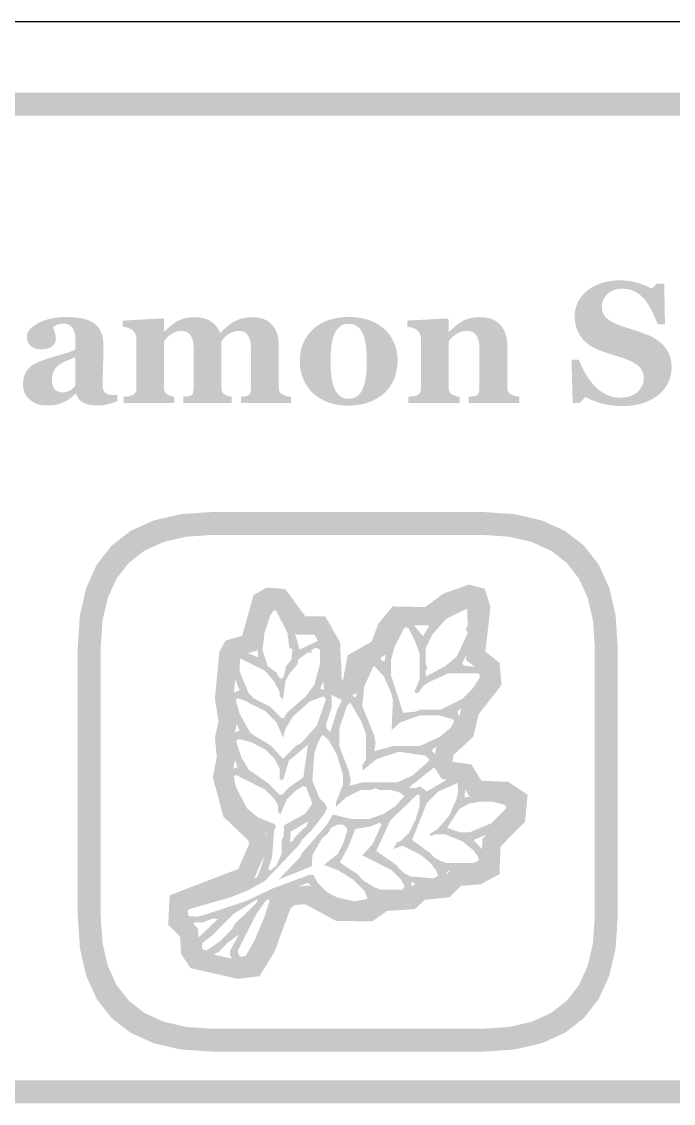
# Model space of a CAD drawing. Header units: millimetres. Extents: x 6 to 441, y 6 to 299.
# Drawn here: x 74.32 to 85.67, y 51.2 to 70.04 of the extents above; entities that cross this region are included whole.
import ezdxf

# ---------------------------------------------------------------- set-up
doc = ezdxf.new("R2010")
doc.units = ezdxf.units.MM
doc.layers.add('CUT', color=1, linetype='Continuous')
doc.layers.add('RASTER', color=7, linetype='Continuous')

msp = doc.modelspace()

# ---------------------------------------------------------------- hatches: boundary and pattern name
at = {"layer": 'RASTER'}
h = msp.add_hatch(color=7, dxfattribs=at)
h.paths.add_polyline_path([(49.2, 66.6), (49.234, 67.116), (49.338, 67.563), (49.509, 67.941), (49.75, 68.25), (50.059, 68.491), (50.438, 68.663), (50.884, 68.766), (51.4, 68.8), (108.6, 68.8), (109.116, 68.766), (109.563, 68.663), (109.941, 68.491), (110.25, 68.25), (110.491, 67.941), (110.663, 67.563), (110.766, 67.116), (110.8, 66.6), (110.8, 53.4), (110.766, 52.884), (110.663, 52.438), (110.491, 52.059), (110.25, 51.75), (109.941, 51.509), (109.563, 51.338), (109.116, 51.234), (108.6, 51.2), (51.4, 51.2), (50.884, 51.234), (50.438, 51.337), (50.059, 51.509), (49.75, 51.75), (49.509, 52.059), (49.338, 52.438), (49.234, 52.884), (49.2, 53.4)])
h.paths.add_polyline_path([(49.6, 66.6), (49.6, 53.4), (49.628, 52.978), (49.713, 52.613), (49.853, 52.303), (50.05, 52.05), (50.303, 51.853), (50.613, 51.712), (50.978, 51.628), (51.4, 51.6), (108.6, 51.6), (109.022, 51.628), (109.387, 51.712), (109.697, 51.853), (109.95, 52.05), (110.147, 52.303), (110.288, 52.613), (110.372, 52.978), (110.4, 53.4), (110.4, 66.6), (110.372, 67.022), (110.288, 67.387), (110.147, 67.697), (109.95, 67.95), (109.697, 68.147), (109.387, 68.288), (109.022, 68.372), (108.6, 68.4), (51.4, 68.4), (50.978, 68.372), (50.613, 68.288), (50.303, 68.147), (50.05, 67.95), (49.853, 67.697), (49.713, 67.387), (49.628, 67.022), (49.6, 66.6)], flags=0)
for points in [[(84.775, 63.344), (84.727, 63.345), (84.681, 63.347), (84.635, 63.351), (84.591, 63.356), (84.547, 63.363), (84.503, 63.371), (84.461, 63.38), (84.419, 63.391), (84.379, 63.403), (84.34, 63.416), (84.303, 63.429), (84.267, 63.442), (84.233, 63.457), (84.201, 63.471), (84.17, 63.487), (84.14, 63.503), (84.039, 63.4), (83.915, 63.4), (83.896, 64.151), (84.022, 64.151), (84.033, 64.125), (84.044, 64.097), (84.057, 64.07), (84.07, 64.042), (84.084, 64.013), (84.099, 63.984), (84.114, 63.955), (84.13, 63.926), (84.147, 63.897), (84.164, 63.868), (84.182, 63.84), (84.201, 63.813), (84.221, 63.787), (84.241, 63.762), (84.261, 63.737), (84.282, 63.713), (84.305, 63.69), (84.328, 63.667), (84.352, 63.645), (84.377, 63.624), (84.402, 63.605), (84.428, 63.587), (84.455, 63.57), (84.482, 63.554), (84.511, 63.539), (84.54, 63.527), (84.571, 63.516), (84.602, 63.508), (84.635, 63.501), (84.669, 63.496), (84.705, 63.493), (84.741, 63.492), (84.789, 63.494), (84.835, 63.498), (84.877, 63.506), (84.917, 63.517), (84.954, 63.53), (84.987, 63.547), (85.018, 63.567), (85.046, 63.59), (85.071, 63.615), (85.093, 63.642), (85.111, 63.67), (85.126, 63.7), (85.138, 63.731), (85.146, 63.764), (85.151, 63.799), (85.153, 63.835), (85.151, 63.865), (85.147, 63.893), (85.14, 63.921), (85.13, 63.947), (85.117, 63.972), (85.102, 63.996), (85.084, 64.018), (85.063, 64.039), (85.038, 64.06), (85.011, 64.079), (84.981, 64.098), (84.948, 64.116), (84.911, 64.134), (84.872, 64.151), (84.829, 64.167), (84.783, 64.182), (84.753, 64.192), (84.723, 64.202), (84.694, 64.211), (84.665, 64.22), (84.637, 64.229), (84.61, 64.238), (84.583, 64.247), (84.557, 64.255), (84.532, 64.264), (84.506, 64.272), (84.481, 64.281), (84.457, 64.29), (84.433, 64.298), (84.409, 64.307), (84.386, 64.316), (84.363, 64.324), (84.312, 64.346), (84.265, 64.371), (84.221, 64.397), (84.18, 64.426), (84.143, 64.457), (84.109, 64.49), (84.079, 64.525), (84.052, 64.563), (84.028, 64.602), (84.007, 64.643), (83.99, 64.685), (83.975, 64.728), (83.964, 64.771), (83.956, 64.817), (83.952, 64.863), (83.95, 64.91), (83.951, 64.941), (83.953, 64.97), (83.957, 65), (83.963, 65.029), (83.971, 65.059), (83.98, 65.087), (83.99, 65.116), (84.003, 65.144), (84.017, 65.172), (84.032, 65.199), (84.049, 65.225), (84.068, 65.25), (84.087, 65.275), (84.109, 65.299), (84.132, 65.323), (84.156, 65.345), (84.182, 65.366), (84.208, 65.385), (84.237, 65.404), (84.267, 65.421), (84.299, 65.438), (84.332, 65.453), (84.367, 65.468), (84.404, 65.482), (84.442, 65.494), (84.481, 65.505), (84.521, 65.514), (84.562, 65.521), (84.603, 65.527), (84.645, 65.531), (84.688, 65.533), (84.732, 65.534), (84.775, 65.534), (84.817, 65.531), (84.859, 65.528), (84.9, 65.522), (84.94, 65.516), (84.979, 65.507), (85.018, 65.498), (85.056, 65.487), (85.093, 65.475), (85.127, 65.463), (85.16, 65.451), (85.191, 65.439), (85.219, 65.427), (85.246, 65.415), (85.271, 65.403), (85.293, 65.391), (85.383, 65.479), (85.51, 65.479), (85.522, 64.77), (85.396, 64.77), (85.385, 64.798), (85.373, 64.827), (85.361, 64.856), (85.348, 64.885), (85.335, 64.914), (85.321, 64.944), (85.307, 64.974), (85.292, 65.003), (85.278, 65.032), (85.262, 65.06), (85.247, 65.087), (85.232, 65.113), (85.216, 65.137), (85.2, 65.16), (85.184, 65.181), (85.167, 65.202), (85.149, 65.222), (85.13, 65.242), (85.11, 65.261), (85.09, 65.278), (85.069, 65.295), (85.047, 65.31), (85.025, 65.324), (85.002, 65.337), (84.978, 65.349), (84.953, 65.359), (84.927, 65.368), (84.9, 65.375), (84.872, 65.381), (84.843, 65.385), (84.813, 65.387), (84.782, 65.388), (84.743, 65.386), (84.706, 65.382), (84.671, 65.375), (84.638, 65.365), (84.607, 65.353), (84.577, 65.338), (84.549, 65.319), (84.523, 65.298), (84.5, 65.275), (84.48, 65.251), (84.462, 65.225), (84.448, 65.198), (84.437, 65.17), (84.429, 65.141), (84.425, 65.11), (84.423, 65.077), (84.424, 65.047), (84.429, 65.018), (84.435, 64.99), (84.445, 64.964), (84.457, 64.939), (84.472, 64.916), (84.49, 64.894), (84.51, 64.874), (84.534, 64.854), (84.56, 64.835), (84.589, 64.817), (84.622, 64.799), (84.657, 64.782), (84.696, 64.766), (84.737, 64.75), (84.782, 64.734), (84.809, 64.725), (84.836, 64.716), (84.864, 64.707), (84.891, 64.698), (84.919, 64.689), (84.947, 64.68), (84.975, 64.67), (85.003, 64.661), (85.031, 64.652), (85.058, 64.643), (85.084, 64.634), (85.11, 64.625), (85.134, 64.617), (85.158, 64.608), (85.181, 64.599), (85.204, 64.591), (85.255, 64.569), (85.304, 64.546), (85.349, 64.521), (85.391, 64.493), (85.43, 64.464), (85.465, 64.433), (85.498, 64.4), (85.527, 64.365), (85.553, 64.327), (85.575, 64.288), (85.594, 64.247), (85.61, 64.203), (85.622, 64.157), (85.631, 64.109), (85.636, 64.059), (85.637, 64.006), (85.636, 63.973), (85.634, 63.94), (85.629, 63.907), (85.622, 63.874), (85.613, 63.841), (85.602, 63.809), (85.589, 63.777), (85.574, 63.746), (85.558, 63.715), (85.54, 63.685), (85.521, 63.657), (85.5, 63.63), (85.479, 63.605), (85.455, 63.581), (85.431, 63.558), (85.405, 63.536), (85.375, 63.514), (85.344, 63.493), (85.312, 63.473), (85.278, 63.455), (85.244, 63.437), (85.208, 63.422), (85.171, 63.407), (85.134, 63.394), (85.094, 63.382), (85.053, 63.372), (85.011, 63.364), (84.967, 63.357), (84.921, 63.351), (84.874, 63.347), (84.825, 63.345), (84.775, 63.344)], [(79.012, 63.4), (78.139, 63.4), (78.139, 63.507), (78.147, 63.508), (78.155, 63.509), (78.163, 63.51), (78.172, 63.511), (78.18, 63.512), (78.189, 63.513), (78.198, 63.514), (78.206, 63.514), (78.215, 63.515), (78.223, 63.516), (78.231, 63.518), (78.239, 63.519), (78.246, 63.521), (78.252, 63.524), (78.259, 63.526), (78.265, 63.529), (78.273, 63.533), (78.28, 63.537), (78.286, 63.543), (78.291, 63.548), (78.296, 63.555), (78.3, 63.562), (78.303, 63.57), (78.306, 63.578), (78.308, 63.587), (78.31, 63.596), (78.311, 63.607), (78.313, 63.617), (78.313, 63.629), (78.314, 63.641), (78.315, 63.653), (78.315, 63.667), (78.315, 64.351), (78.314, 64.387), (78.311, 64.421), (78.307, 64.453), (78.301, 64.483), (78.294, 64.51), (78.285, 64.535), (78.274, 64.557), (78.261, 64.577), (78.247, 64.595), (78.232, 64.61), (78.215, 64.623), (78.196, 64.634), (78.176, 64.642), (78.155, 64.648), (78.132, 64.651), (78.108, 64.652), (78.093, 64.652), (78.078, 64.651), (78.063, 64.65), (78.049, 64.647), (78.035, 64.645), (78.021, 64.641), (78.009, 64.637), (77.996, 64.633), (77.984, 64.628), (77.972, 64.622), (77.96, 64.616), (77.949, 64.611), (77.938, 64.604), (77.927, 64.598), (77.916, 64.591), (77.906, 64.584), (77.896, 64.576), (77.886, 64.568), (77.877, 64.561), (77.868, 64.553), (77.86, 64.545), (77.853, 64.537), (77.846, 64.53), (77.84, 64.522), (77.834, 64.515), (77.829, 64.507), (77.824, 64.5), (77.818, 64.494), (77.814, 64.487), (77.809, 64.481), (77.805, 64.475), (77.801, 64.469), (77.801, 63.683), (77.801, 63.67), (77.801, 63.658), (77.802, 63.646), (77.804, 63.635), (77.805, 63.625), (77.808, 63.615), (77.81, 63.606), (77.813, 63.597), (77.816, 63.589), (77.821, 63.581), (77.825, 63.574), (77.831, 63.568), (77.837, 63.561), (77.844, 63.555), (77.851, 63.55), (77.859, 63.545), (77.865, 63.542), (77.871, 63.539), (77.878, 63.536), (77.884, 63.533), (77.891, 63.53), (77.898, 63.527), (77.905, 63.524), (77.913, 63.522), (77.92, 63.519), (77.928, 63.517), (77.936, 63.515), (77.944, 63.513), (77.952, 63.511), (77.96, 63.509), (77.968, 63.508), (77.976, 63.507), (77.976, 63.4), (77.14, 63.4), (77.14, 63.507), (77.147, 63.508), (77.155, 63.508), (77.162, 63.509), (77.171, 63.51), (77.179, 63.511), (77.188, 63.512), (77.198, 63.513), (77.207, 63.514), (77.217, 63.515), (77.226, 63.517), (77.234, 63.518), (77.242, 63.52), (77.249, 63.522), (77.255, 63.524), (77.261, 63.526), (77.266, 63.529), (77.273, 63.533), (77.28, 63.538), (77.286, 63.543), (77.291, 63.549), (77.296, 63.555), (77.3, 63.561), (77.303, 63.568), (77.306, 63.576), (77.308, 63.584), (77.31, 63.593), (77.312, 63.603), (77.313, 63.614), (77.314, 63.626), (77.315, 63.638), (77.316, 63.652), (77.316, 63.667), (77.316, 64.351), (77.315, 64.387), (77.312, 64.421), (77.308, 64.453), (77.302, 64.483), (77.295, 64.51), (77.286, 64.535), (77.275, 64.557), (77.262, 64.577), (77.248, 64.595), (77.233, 64.61), (77.216, 64.623), (77.197, 64.634), (77.177, 64.642), (77.156, 64.648), (77.133, 64.651), (77.109, 64.652), (77.094, 64.652), (77.079, 64.651), (77.064, 64.65), (77.05, 64.647), (77.036, 64.645), (77.022, 64.641), (77.01, 64.637), (76.997, 64.633), (76.985, 64.628), (76.973, 64.622), (76.961, 64.616), (76.95, 64.611), (76.939, 64.604), (76.928, 64.598), (76.917, 64.591), (76.907, 64.584), (76.897, 64.576), (76.887, 64.568), (76.878, 64.561), (76.869, 64.553), (76.861, 64.545), (76.854, 64.537), (76.847, 64.53), (76.841, 64.522), (76.835, 64.515), (76.83, 64.507), (76.825, 64.5), (76.819, 64.494), (76.815, 64.487), (76.81, 64.481), (76.806, 64.475), (76.802, 64.469), (76.802, 63.683), (76.802, 63.67), (76.802, 63.658), (76.803, 63.647), (76.805, 63.636), (76.807, 63.625), (76.809, 63.616), (76.812, 63.606), (76.815, 63.598), (76.818, 63.59), (76.823, 63.582), (76.827, 63.575), (76.833, 63.568), (76.839, 63.561), (76.846, 63.555), (76.853, 63.55), (76.862, 63.545), (76.868, 63.542), (76.874, 63.539), (76.88, 63.536), (76.887, 63.533), (76.893, 63.53), (76.9, 63.527), (76.908, 63.524), (76.915, 63.522), (76.923, 63.519), (76.93, 63.517), (76.938, 63.515), (76.946, 63.513), (76.954, 63.511), (76.962, 63.509), (76.97, 63.508), (76.979, 63.507), (76.979, 63.4), (76.101, 63.4), (76.101, 63.507), (76.111, 63.508), (76.12, 63.508), (76.13, 63.509), (76.139, 63.51), (76.148, 63.511), (76.158, 63.512), (76.167, 63.513), (76.176, 63.514), (76.185, 63.515), (76.194, 63.517), (76.202, 63.518), (76.21, 63.52), (76.218, 63.522), (76.225, 63.524), (76.232, 63.526), (76.239, 63.529), (76.25, 63.534), (76.261, 63.539), (76.27, 63.544), (76.279, 63.55), (76.286, 63.557), (76.293, 63.564), (76.299, 63.571), (76.303, 63.579), (76.308, 63.588), (76.311, 63.597), (76.314, 63.607), (76.317, 63.618), (76.319, 63.629), (76.32, 63.641), (76.321, 63.653), (76.321, 63.667), (76.321, 64.519), (76.321, 64.531), (76.319, 64.542), (76.318, 64.554), (76.315, 64.565), (76.311, 64.577), (76.307, 64.588), (76.302, 64.599), (76.296, 64.611), (76.29, 64.622), (76.283, 64.632), (76.276, 64.641), (76.269, 64.65), (76.261, 64.659), (76.253, 64.667), (76.245, 64.674), (76.236, 64.68), (76.229, 64.685), (76.222, 64.689), (76.214, 64.693), (76.206, 64.696), (76.198, 64.7), (76.189, 64.703), (76.179, 64.707), (76.169, 64.71), (76.159, 64.712), (76.149, 64.715), (76.138, 64.717), (76.127, 64.719), (76.116, 64.721), (76.104, 64.723), (76.093, 64.724), (76.081, 64.726), (76.081, 64.833), (76.78, 64.871), (76.802, 64.849), (76.802, 64.642), (76.807, 64.642), (76.818, 64.652), (76.829, 64.661), (76.84, 64.672), (76.852, 64.682), (76.865, 64.693), (76.878, 64.705), (76.891, 64.717), (76.905, 64.729), (76.919, 64.742), (76.933, 64.753), (76.946, 64.764), (76.96, 64.775), (76.973, 64.785), (76.986, 64.794), (76.998, 64.803), (77.011, 64.811), (77.025, 64.819), (77.04, 64.827), (77.056, 64.835), (77.073, 64.843), (77.091, 64.85), (77.11, 64.857), (77.129, 64.863), (77.15, 64.869), (77.172, 64.875), (77.194, 64.879), (77.216, 64.884), (77.239, 64.887), (77.263, 64.889), (77.287, 64.891), (77.311, 64.892), (77.336, 64.893), (77.377, 64.892), (77.416, 64.888), (77.454, 64.882), (77.489, 64.875), (77.523, 64.864), (77.556, 64.852), (77.586, 64.837), (77.615, 64.82), (77.642, 64.801), (77.667, 64.781), (77.69, 64.759), (77.711, 64.736), (77.73, 64.711), (77.747, 64.685), (77.761, 64.657), (77.774, 64.628), (77.787, 64.628), (77.798, 64.638), (77.81, 64.648), (77.822, 64.659), (77.835, 64.671), (77.848, 64.682), (77.862, 64.695), (77.876, 64.707), (77.891, 64.721), (77.907, 64.734), (77.921, 64.746), (77.936, 64.758), (77.95, 64.769), (77.964, 64.779), (77.978, 64.789), (77.991, 64.798), (78.004, 64.806), (78.019, 64.815), (78.035, 64.824), (78.051, 64.832), (78.069, 64.84), (78.088, 64.847), (78.108, 64.855), (78.128, 64.861), (78.15, 64.868), (78.172, 64.874), (78.195, 64.879), (78.218, 64.883), (78.242, 64.886), (78.266, 64.889), (78.29, 64.891), (78.315, 64.892), (78.34, 64.893), (78.393, 64.891), (78.444, 64.885), (78.491, 64.874), (78.535, 64.86), (78.576, 64.842), (78.614, 64.819), (78.649, 64.793), (78.68, 64.762), (78.708, 64.728), (78.732, 64.69), (78.753, 64.649), (78.77, 64.604), (78.783, 64.556), (78.792, 64.505), (78.798, 64.45), (78.8, 64.392), (78.8, 63.68), (78.8, 63.667), (78.801, 63.654), (78.802, 63.642), (78.804, 63.631), (78.806, 63.62), (78.809, 63.61), (78.812, 63.601), (78.816, 63.593), (78.82, 63.585), (78.825, 63.577), (78.831, 63.57), (78.838, 63.564), (78.846, 63.557), (78.855, 63.552), (78.864, 63.547), (78.874, 63.542), (78.88, 63.54), (78.887, 63.537), (78.893, 63.534), (78.9, 63.532), (78.908, 63.529), (78.916, 63.527), (78.924, 63.524), (78.932, 63.522), (78.941, 63.519), (78.95, 63.517), (78.959, 63.515), (78.969, 63.513), (78.979, 63.511), (78.99, 63.509), (79.001, 63.508), (79.012, 63.507)], [(82.989, 63.4), (82.107, 63.4), (82.107, 63.507), (82.114, 63.508), (82.122, 63.508), (82.13, 63.509), (82.138, 63.51), (82.147, 63.511), (82.156, 63.512), (82.165, 63.513), (82.175, 63.514), (82.184, 63.515), (82.193, 63.517), (82.202, 63.518), (82.209, 63.52), (82.217, 63.522), (82.223, 63.524), (82.229, 63.526), (82.235, 63.529), (82.242, 63.533), (82.249, 63.538), (82.255, 63.543), (82.261, 63.549), (82.266, 63.555), (82.271, 63.561), (82.275, 63.568), (82.279, 63.576), (82.282, 63.584), (82.284, 63.593), (82.287, 63.603), (82.288, 63.614), (82.29, 63.626), (82.291, 63.638), (82.292, 63.652), (82.292, 63.667), (82.292, 64.352), (82.291, 64.388), (82.288, 64.422), (82.284, 64.454), (82.278, 64.483), (82.27, 64.51), (82.261, 64.535), (82.25, 64.557), (82.237, 64.577), (82.222, 64.595), (82.206, 64.61), (82.188, 64.623), (82.169, 64.634), (82.148, 64.642), (82.125, 64.648), (82.101, 64.651), (82.075, 64.652), (82.06, 64.652), (82.046, 64.651), (82.032, 64.65), (82.018, 64.648), (82.005, 64.646), (81.992, 64.643), (81.979, 64.639), (81.966, 64.635), (81.953, 64.63), (81.941, 64.625), (81.928, 64.619), (81.916, 64.613), (81.904, 64.607), (81.891, 64.599), (81.879, 64.592), (81.867, 64.584), (81.857, 64.576), (81.847, 64.569), (81.837, 64.561), (81.829, 64.554), (81.82, 64.546), (81.813, 64.539), (81.806, 64.531), (81.799, 64.524), (81.793, 64.516), (81.787, 64.509), (81.781, 64.501), (81.775, 64.495), (81.77, 64.488), (81.765, 64.482), (81.76, 64.475), (81.756, 64.469), (81.756, 63.683), (81.756, 63.67), (81.757, 63.658), (81.758, 63.647), (81.759, 63.636), (81.761, 63.625), (81.764, 63.615), (81.767, 63.606), (81.77, 63.597), (81.774, 63.589), (81.779, 63.581), (81.784, 63.574), (81.79, 63.567), (81.796, 63.561), (81.803, 63.555), (81.81, 63.55), (81.819, 63.545), (81.825, 63.542), (81.831, 63.539), (81.838, 63.536), (81.845, 63.533), (81.852, 63.53), (81.86, 63.527), (81.869, 63.524), (81.877, 63.522), (81.886, 63.519), (81.895, 63.517), (81.903, 63.515), (81.912, 63.513), (81.921, 63.511), (81.929, 63.509), (81.938, 63.508), (81.946, 63.507), (81.946, 63.4), (81.055, 63.4), (81.055, 63.507), (81.065, 63.508), (81.074, 63.509), (81.083, 63.509), (81.092, 63.51), (81.101, 63.511), (81.111, 63.513), (81.12, 63.514), (81.129, 63.515), (81.139, 63.516), (81.147, 63.518), (81.156, 63.519), (81.164, 63.521), (81.172, 63.523), (81.179, 63.525), (81.186, 63.527), (81.193, 63.529), (81.204, 63.533), (81.215, 63.538), (81.224, 63.543), (81.233, 63.549), (81.24, 63.556), (81.247, 63.563), (81.253, 63.571), (81.258, 63.579), (81.262, 63.587), (81.265, 63.597), (81.268, 63.607), (81.271, 63.618), (81.273, 63.629), (81.274, 63.641), (81.275, 63.653), (81.275, 63.667), (81.275, 64.519), (81.275, 64.53), (81.274, 64.542), (81.272, 64.553), (81.269, 64.564), (81.266, 64.575), (81.262, 64.586), (81.257, 64.597), (81.252, 64.608), (81.246, 64.619), (81.239, 64.629), (81.232, 64.639), (81.225, 64.648), (81.217, 64.657), (81.208, 64.665), (81.199, 64.673), (81.19, 64.68), (81.183, 64.685), (81.176, 64.689), (81.168, 64.693), (81.16, 64.696), (81.152, 64.7), (81.143, 64.703), (81.133, 64.707), (81.124, 64.71), (81.113, 64.712), (81.103, 64.715), (81.092, 64.717), (81.081, 64.719), (81.07, 64.721), (81.059, 64.723), (81.047, 64.724), (81.035, 64.726), (81.035, 64.833), (81.734, 64.871), (81.756, 64.849), (81.756, 64.636), (81.761, 64.636), (81.772, 64.646), (81.783, 64.656), (81.795, 64.666), (81.807, 64.677), (81.82, 64.688), (81.833, 64.699), (81.847, 64.712), (81.861, 64.724), (81.876, 64.737), (81.89, 64.749), (81.904, 64.76), (81.917, 64.771), (81.931, 64.781), (81.944, 64.79), (81.957, 64.799), (81.969, 64.808), (81.984, 64.816), (81.999, 64.825), (82.015, 64.833), (82.032, 64.84), (82.05, 64.848), (82.07, 64.855), (82.09, 64.861), (82.112, 64.868), (82.134, 64.874), (82.156, 64.879), (82.179, 64.883), (82.202, 64.886), (82.226, 64.889), (82.25, 64.891), (82.274, 64.892), (82.299, 64.893), (82.357, 64.891), (82.411, 64.884), (82.461, 64.874), (82.508, 64.859), (82.551, 64.84), (82.59, 64.816), (82.626, 64.789), (82.657, 64.757), (82.685, 64.722), (82.709, 64.684), (82.73, 64.643), (82.747, 64.6), (82.76, 64.553), (82.769, 64.504), (82.775, 64.452), (82.777, 64.398), (82.777, 63.68), (82.777, 63.667), (82.778, 63.654), (82.779, 63.642), (82.781, 63.631), (82.783, 63.621), (82.786, 63.611), (82.789, 63.602), (82.793, 63.593), (82.797, 63.586), (82.803, 63.578), (82.809, 63.571), (82.816, 63.564), (82.824, 63.558), (82.833, 63.552), (82.842, 63.547), (82.853, 63.542), (82.859, 63.54), (82.865, 63.537), (82.872, 63.534), (82.879, 63.532), (82.886, 63.529), (82.894, 63.527), (82.902, 63.524), (82.911, 63.522), (82.919, 63.519), (82.928, 63.517), (82.938, 63.515), (82.947, 63.513), (82.957, 63.511), (82.968, 63.509), (82.978, 63.508), (82.989, 63.507)]]:
    msp.add_hatch(color=7, dxfattribs=at).paths.add_polyline_path(points)
h = msp.add_hatch(color=7, dxfattribs=at)
h.paths.add_polyline_path([(75.989, 63.431), (75.972, 63.424), (75.955, 63.417), (75.937, 63.411), (75.918, 63.404), (75.899, 63.398), (75.879, 63.391), (75.858, 63.385), (75.836, 63.379), (75.814, 63.374), (75.792, 63.369), (75.769, 63.365), (75.746, 63.362), (75.722, 63.359), (75.699, 63.358), (75.675, 63.356), (75.65, 63.356), (75.607, 63.357), (75.566, 63.359), (75.528, 63.364), (75.494, 63.369), (75.462, 63.377), (75.433, 63.386), (75.408, 63.397), (75.385, 63.41), (75.365, 63.424), (75.346, 63.439), (75.329, 63.456), (75.314, 63.475), (75.3, 63.494), (75.288, 63.516), (75.278, 63.538), (75.269, 63.563), (75.26, 63.563), (75.248, 63.55), (75.236, 63.539), (75.224, 63.527), (75.212, 63.516), (75.2, 63.506), (75.188, 63.496), (75.176, 63.487), (75.165, 63.478), (75.153, 63.469), (75.141, 63.461), (75.129, 63.453), (75.117, 63.445), (75.104, 63.438), (75.092, 63.431), (75.079, 63.424), (75.066, 63.418), (75.049, 63.41), (75.032, 63.403), (75.015, 63.396), (74.998, 63.39), (74.982, 63.384), (74.965, 63.379), (74.949, 63.374), (74.933, 63.37), (74.916, 63.366), (74.898, 63.363), (74.878, 63.361), (74.857, 63.358), (74.834, 63.357), (74.809, 63.356), (74.783, 63.355), (74.755, 63.355), (74.713, 63.356), (74.673, 63.361), (74.635, 63.369), (74.598, 63.38), (74.562, 63.394), (74.528, 63.411), (74.496, 63.431), (74.465, 63.455), (74.437, 63.481), (74.413, 63.509), (74.392, 63.539), (74.375, 63.572), (74.362, 63.606), (74.352, 63.642), (74.347, 63.68), (74.345, 63.721), (74.345, 63.744), (74.347, 63.767), (74.349, 63.788), (74.352, 63.809), (74.355, 63.829), (74.36, 63.848), (74.365, 63.866), (74.371, 63.883), (74.378, 63.899), (74.386, 63.915), (74.394, 63.93), (74.403, 63.945), (74.413, 63.96), (74.423, 63.974), (74.434, 63.988), (74.446, 64.001), (74.457, 64.012), (74.469, 64.023), (74.481, 64.033), (74.493, 64.043), (74.506, 64.053), (74.52, 64.062), (74.534, 64.07), (74.548, 64.078), (74.562, 64.086), (74.577, 64.093), (74.593, 64.101), (74.608, 64.108), (74.624, 64.115), (74.641, 64.122), (74.658, 64.129), (74.675, 64.135), (74.708, 64.147), (74.744, 64.16), (74.781, 64.172), (74.82, 64.185), (74.86, 64.197), (74.902, 64.21), (74.946, 64.223), (74.991, 64.236), (75.036, 64.249), (75.077, 64.261), (75.115, 64.273), (75.151, 64.285), (75.183, 64.296), (75.212, 64.308), (75.238, 64.318), (75.26, 64.329), (75.26, 64.469), (75.26, 64.479), (75.26, 64.489), (75.26, 64.5), (75.259, 64.512), (75.258, 64.524), (75.257, 64.537), (75.256, 64.551), (75.255, 64.566), (75.253, 64.581), (75.251, 64.595), (75.248, 64.608), (75.245, 64.621), (75.242, 64.634), (75.238, 64.645), (75.234, 64.657), (75.23, 64.667), (75.224, 64.679), (75.218, 64.69), (75.211, 64.7), (75.203, 64.71), (75.195, 64.72), (75.186, 64.729), (75.176, 64.738), (75.165, 64.746), (75.154, 64.754), (75.142, 64.76), (75.128, 64.766), (75.114, 64.77), (75.099, 64.774), (75.084, 64.776), (75.067, 64.778), (75.05, 64.778), (75.034, 64.778), (75.019, 64.777), (75.004, 64.776), (74.99, 64.774), (74.977, 64.771), (74.965, 64.768), (74.953, 64.764), (74.942, 64.76), (74.931, 64.756), (74.921, 64.751), (74.912, 64.746), (74.903, 64.742), (74.894, 64.737), (74.887, 64.732), (74.879, 64.728), (74.872, 64.723), (74.874, 64.715), (74.876, 64.706), (74.878, 64.696), (74.881, 64.686), (74.884, 64.674), (74.888, 64.662), (74.892, 64.648), (74.897, 64.633), (74.902, 64.618), (74.906, 64.604), (74.91, 64.589), (74.913, 64.574), (74.915, 64.56), (74.916, 64.546), (74.917, 64.532), (74.918, 64.518), (74.918, 64.511), (74.917, 64.504), (74.916, 64.497), (74.914, 64.49), (74.913, 64.482), (74.91, 64.473), (74.908, 64.465), (74.905, 64.455), (74.901, 64.446), (74.897, 64.438), (74.893, 64.43), (74.888, 64.422), (74.883, 64.415), (74.878, 64.408), (74.872, 64.402), (74.866, 64.396), (74.858, 64.389), (74.849, 64.382), (74.84, 64.376), (74.831, 64.37), (74.821, 64.365), (74.811, 64.36), (74.801, 64.355), (74.791, 64.351), (74.78, 64.347), (74.767, 64.344), (74.753, 64.341), (74.738, 64.339), (74.721, 64.337), (74.703, 64.336), (74.684, 64.335), (74.663, 64.335), (74.633, 64.335), (74.605, 64.338), (74.579, 64.343), (74.555, 64.349), (74.532, 64.358), (74.512, 64.368), (74.493, 64.38), (74.477, 64.394), (74.462, 64.409), (74.449, 64.426), (74.438, 64.443), (74.43, 64.462), (74.423, 64.482), (74.418, 64.503), (74.415, 64.525), (74.414, 64.548), (74.415, 64.569), (74.418, 64.588), (74.423, 64.608), (74.43, 64.626), (74.439, 64.644), (74.45, 64.662), (74.464, 64.679), (74.479, 64.696), (74.496, 64.712), (74.513, 64.727), (74.532, 64.741), (74.551, 64.755), (74.572, 64.768), (74.593, 64.781), (74.615, 64.792), (74.638, 64.803), (74.661, 64.814), (74.686, 64.824), (74.711, 64.833), (74.737, 64.842), (74.764, 64.851), (74.792, 64.858), (74.821, 64.865), (74.85, 64.871), (74.88, 64.877), (74.909, 64.882), (74.938, 64.886), (74.966, 64.89), (74.994, 64.892), (75.021, 64.894), (75.047, 64.895), (75.073, 64.896), (75.108, 64.895), (75.143, 64.895), (75.176, 64.893), (75.209, 64.891), (75.241, 64.889), (75.273, 64.886), (75.304, 64.883), (75.334, 64.879), (75.363, 64.874), (75.392, 64.868), (75.419, 64.861), (75.447, 64.853), (75.473, 64.844), (75.499, 64.833), (75.523, 64.822), (75.548, 64.809), (75.57, 64.796), (75.591, 64.781), (75.61, 64.764), (75.629, 64.746), (75.647, 64.727), (75.663, 64.706), (75.678, 64.684), (75.692, 64.66), (75.704, 64.635), (75.715, 64.608), (75.724, 64.579), (75.732, 64.548), (75.738, 64.516), (75.742, 64.481), (75.745, 64.445), (75.745, 64.406), (75.745, 64.364), (75.745, 64.32), (75.744, 64.274), (75.744, 64.225), (75.743, 64.175), (75.742, 64.123), (75.74, 64.07), (75.739, 64.014), (75.737, 63.959), (75.736, 63.91), (75.735, 63.865), (75.734, 63.826), (75.733, 63.791), (75.733, 63.761), (75.732, 63.735), (75.732, 63.715), (75.732, 63.699), (75.733, 63.684), (75.735, 63.669), (75.737, 63.656), (75.74, 63.643), (75.743, 63.632), (75.747, 63.621), (75.752, 63.611), (75.757, 63.602), (75.763, 63.593), (75.77, 63.585), (75.777, 63.578), (75.785, 63.571), (75.794, 63.565), (75.803, 63.559), (75.813, 63.554), (75.819, 63.551), (75.827, 63.549), (75.835, 63.546), (75.845, 63.544), (75.855, 63.543), (75.866, 63.542), (75.878, 63.541), (75.891, 63.54), (75.904, 63.539), (75.917, 63.539), (75.93, 63.539), (75.942, 63.538), (75.954, 63.538), (75.966, 63.538), (75.977, 63.538), (75.989, 63.538)])
h.paths.add_polyline_path([(75.26, 64.194), (75.24, 64.187), (75.22, 64.18), (75.199, 64.172), (75.179, 64.164), (75.159, 64.156), (75.138, 64.148), (75.118, 64.139), (75.098, 64.13), (75.078, 64.121), (75.059, 64.112), (75.042, 64.103), (75.025, 64.093), (75.009, 64.084), (74.994, 64.074), (74.979, 64.065), (74.966, 64.055), (74.953, 64.044), (74.94, 64.033), (74.929, 64.021), (74.918, 64.008), (74.907, 63.995), (74.898, 63.98), (74.889, 63.966), (74.881, 63.95), (74.874, 63.934), (74.868, 63.917), (74.862, 63.899), (74.858, 63.881), (74.855, 63.862), (74.852, 63.842), (74.851, 63.821), (74.85, 63.8), (74.851, 63.772), (74.854, 63.747), (74.858, 63.723), (74.863, 63.701), (74.871, 63.682), (74.88, 63.664), (74.89, 63.648), (74.902, 63.634), (74.916, 63.622), (74.93, 63.612), (74.945, 63.603), (74.96, 63.596), (74.977, 63.59), (74.994, 63.586), (75.012, 63.584), (75.031, 63.583), (75.05, 63.584), (75.069, 63.585), (75.087, 63.588), (75.104, 63.591), (75.12, 63.596), (75.135, 63.602), (75.15, 63.608), (75.163, 63.616), (75.176, 63.625), (75.188, 63.634), (75.2, 63.643), (75.212, 63.653), (75.223, 63.663), (75.234, 63.674), (75.245, 63.686), (75.255, 63.697)], flags=0)
h = msp.add_hatch(color=7, dxfattribs=at)
h.paths.add_polyline_path([(80.644, 64.68), (80.67, 64.654), (80.695, 64.627), (80.718, 64.599), (80.739, 64.569), (80.759, 64.538), (80.778, 64.506), (80.794, 64.473), (80.809, 64.439), (80.823, 64.403), (80.834, 64.367), (80.844, 64.33), (80.852, 64.292), (80.858, 64.254), (80.863, 64.214), (80.866, 64.175), (80.866, 64.134), (80.866, 64.094), (80.863, 64.054), (80.859, 64.015), (80.852, 63.976), (80.844, 63.938), (80.835, 63.9), (80.823, 63.863), (80.81, 63.827), (80.795, 63.792), (80.779, 63.757), (80.76, 63.725), (80.741, 63.693), (80.719, 63.663), (80.696, 63.634), (80.672, 63.606), (80.645, 63.58), (80.616, 63.554), (80.585, 63.528), (80.552, 63.505), (80.518, 63.483), (80.483, 63.463), (80.447, 63.444), (80.409, 63.427), (80.369, 63.412), (80.328, 63.398), (80.286, 63.386), (80.242, 63.376), (80.197, 63.368), (80.151, 63.361), (80.103, 63.357), (80.053, 63.354), (80.002, 63.353), (79.958, 63.354), (79.915, 63.356), (79.872, 63.36), (79.831, 63.366), (79.79, 63.373), (79.75, 63.382), (79.711, 63.392), (79.673, 63.404), (79.636, 63.418), (79.6, 63.433), (79.566, 63.45), (79.532, 63.468), (79.499, 63.489), (79.467, 63.51), (79.437, 63.533), (79.407, 63.558), (79.38, 63.583), (79.355, 63.61), (79.331, 63.638), (79.308, 63.668), (79.287, 63.699), (79.267, 63.731), (79.249, 63.765), (79.232, 63.801), (79.217, 63.837), (79.203, 63.875), (79.192, 63.914), (79.183, 63.954), (79.176, 63.994), (79.171, 64.036), (79.168, 64.079), (79.167, 64.124), (79.168, 64.167), (79.171, 64.209), (79.175, 64.25), (79.181, 64.29), (79.189, 64.328), (79.199, 64.365), (79.21, 64.402), (79.224, 64.436), (79.239, 64.47), (79.255, 64.503), (79.274, 64.535), (79.294, 64.566), (79.316, 64.596), (79.34, 64.625), (79.366, 64.653), (79.393, 64.68), (79.421, 64.705), (79.45, 64.729), (79.481, 64.751), (79.514, 64.771), (79.548, 64.79), (79.584, 64.808), (79.621, 64.824), (79.66, 64.839), (79.7, 64.852), (79.742, 64.864), (79.785, 64.874), (79.828, 64.882), (79.873, 64.888), (79.92, 64.892), (79.967, 64.895), (80.015, 64.896), (80.066, 64.895), (80.115, 64.892), (80.162, 64.888), (80.208, 64.882), (80.253, 64.874), (80.295, 64.864), (80.337, 64.852), (80.376, 64.839), (80.415, 64.824), (80.452, 64.808), (80.487, 64.79), (80.521, 64.771), (80.554, 64.751), (80.585, 64.729), (80.615, 64.705), (80.644, 64.68)])
h.paths.add_polyline_path([(80.269, 63.665), (80.277, 63.686), (80.284, 63.708), (80.291, 63.732), (80.297, 63.756), (80.303, 63.781), (80.308, 63.808), (80.312, 63.836), (80.316, 63.864), (80.32, 63.894), (80.323, 63.925), (80.326, 63.958), (80.328, 63.991), (80.33, 64.026), (80.331, 64.062), (80.332, 64.099), (80.332, 64.137), (80.332, 64.163), (80.331, 64.19), (80.33, 64.218), (80.328, 64.247), (80.326, 64.276), (80.324, 64.307), (80.321, 64.339), (80.317, 64.371), (80.313, 64.403), (80.309, 64.434), (80.304, 64.462), (80.299, 64.489), (80.293, 64.514), (80.287, 64.538), (80.28, 64.559), (80.273, 64.579), (80.264, 64.602), (80.254, 64.623), (80.243, 64.643), (80.231, 64.662), (80.219, 64.679), (80.205, 64.695), (80.191, 64.71), (80.176, 64.724), (80.16, 64.737), (80.143, 64.747), (80.124, 64.756), (80.105, 64.764), (80.085, 64.77), (80.064, 64.774), (80.042, 64.776), (80.018, 64.777), (79.993, 64.776), (79.969, 64.773), (79.946, 64.769), (79.925, 64.763), (79.905, 64.755), (79.886, 64.745), (79.868, 64.733), (79.852, 64.72), (79.837, 64.705), (79.823, 64.689), (79.809, 64.672), (79.797, 64.654), (79.785, 64.635), (79.775, 64.615), (79.765, 64.594), (79.756, 64.572), (79.749, 64.551), (79.742, 64.528), (79.736, 64.505), (79.73, 64.481), (79.725, 64.456), (79.721, 64.431), (79.717, 64.404), (79.714, 64.376), (79.711, 64.348), (79.708, 64.32), (79.706, 64.291), (79.705, 64.262), (79.704, 64.233), (79.703, 64.203), (79.702, 64.173), (79.702, 64.143), (79.702, 64.104), (79.703, 64.066), (79.703, 64.031), (79.704, 63.997), (79.706, 63.965), (79.708, 63.934), (79.71, 63.905), (79.712, 63.878), (79.715, 63.852), (79.719, 63.826), (79.724, 63.8), (79.73, 63.773), (79.736, 63.747), (79.744, 63.721), (79.753, 63.694), (79.762, 63.668), (79.771, 63.646), (79.781, 63.625), (79.791, 63.605), (79.803, 63.587), (79.816, 63.569), (79.829, 63.553), (79.843, 63.538), (79.859, 63.525), (79.875, 63.512), (79.892, 63.501), (79.911, 63.492), (79.93, 63.485), (79.951, 63.479), (79.972, 63.475), (79.995, 63.473), (80.018, 63.472), (80.04, 63.473), (80.061, 63.475), (80.081, 63.479), (80.1, 63.484), (80.118, 63.491), (80.136, 63.499), (80.153, 63.509), (80.169, 63.521), (80.185, 63.534), (80.199, 63.548), (80.213, 63.564), (80.226, 63.581), (80.238, 63.6), (80.249, 63.62), (80.259, 63.642), (80.269, 63.665)], flags=0)
h = msp.add_hatch(color=7, dxfattribs=at)
h.paths.add_polyline_path([(75.3, 59.15), (75.337, 59.701), (75.447, 60.178), (75.63, 60.582), (75.888, 60.912), (76.218, 61.17), (76.622, 61.353), (77.099, 61.463), (77.65, 61.5), (82.35, 61.5), (82.901, 61.463), (83.378, 61.353), (83.782, 61.17), (84.113, 60.913), (84.37, 60.582), (84.553, 60.178), (84.663, 59.701), (84.7, 59.15), (84.7, 54.45), (84.663, 53.899), (84.553, 53.422), (84.37, 53.018), (84.113, 52.687), (83.782, 52.43), (83.378, 52.247), (82.901, 52.137), (82.35, 52.1), (77.65, 52.1), (77.099, 52.137), (76.622, 52.247), (76.218, 52.43), (75.887, 52.688), (75.63, 53.018), (75.447, 53.422), (75.337, 53.899), (75.3, 54.45)])
h.paths.add_polyline_path([(75.7, 59.15), (75.7, 54.45), (75.73, 53.993), (75.822, 53.597), (75.974, 53.262), (76.188, 52.988), (76.462, 52.774), (76.797, 52.622), (77.193, 52.53), (77.65, 52.5), (82.35, 52.5), (82.807, 52.53), (83.203, 52.622), (83.538, 52.774), (83.813, 52.988), (84.026, 53.262), (84.178, 53.597), (84.27, 53.993), (84.3, 54.45), (84.3, 59.15), (84.27, 59.607), (84.178, 60.003), (84.026, 60.338), (83.813, 60.612), (83.538, 60.826), (83.203, 60.978), (82.807, 61.07), (82.35, 61.1), (77.65, 61.1), (77.193, 61.07), (76.797, 60.978), (76.462, 60.826), (76.188, 60.613), (75.974, 60.338), (75.822, 60.003), (75.73, 59.607), (75.7, 59.15)], flags=0)
h = msp.add_hatch(color=7, dxfattribs=at)
h.paths.add_polyline_path([(82.108, 60.234), (82.385, 60.163), (82.485, 59.842), (82.395, 59.067), (82.642, 58.876), (82.677, 58.486), (82.279, 57.976), (82.186, 57.586), (81.843, 57.269), (81.823, 57.155), (81.827, 57.148), (82.152, 57.104), (82.324, 56.821), (82.794, 56.8), (83.131, 56.575), (83.087, 56.106), (82.66, 55.673), (82.642, 55.192), (82.315, 55.016), (81.97, 54.988), (81.771, 54.789), (81.343, 54.746), (81.167, 54.583), (80.685, 54.552), (80.425, 54.368), (79.797, 54.379), (79.259, 54.667), (79.081, 54.656), (79.004, 54.599), (78.728, 53.848), (78.466, 53.415), (78.087, 53.368), (77.263, 53.556), (77.097, 53.805), (77.081, 54.105), (76.874, 54.312), (76.899, 54.824), (78.093, 55.282), (78.281, 55.712), (78.27, 55.779), (77.832, 56.197), (77.651, 56.884), (77.72, 57.231), (77.687, 57.566), (77.749, 57.858), (77.687, 58.253), (77.766, 59.068), (77.875, 59.261), (78.162, 59.345), (78.36, 60.053), (78.586, 60.184), (78.912, 60.157), (79.261, 59.683), (79.608, 59.683), (79.866, 59.228), (79.897, 58.582), (79.91, 58.575), (79.918, 58.58), (79.999, 59.005), (80.416, 59.243), (80.532, 59.554), (80.778, 59.855), (81.346, 59.844), (81.669, 60.08)])
h.paths.add_polyline_path([(82.122, 59.9), (81.82, 59.794), (81.448, 59.522), (80.928, 59.532), (80.814, 59.392), (80.676, 59.022), (80.285, 58.8), (80.206, 58.383), (79.927, 58.208), (79.586, 58.381), (79.55, 59.137), (79.421, 59.363), (79.1, 59.363), (78.741, 59.85), (78.66, 59.857), (78.633, 59.841), (78.423, 59.087), (78.089, 58.99), (78.078, 58.97), (78.01, 58.263), (78.075, 57.849), (78.01, 57.548), (78.044, 57.215), (77.979, 56.894), (78.119, 56.366), (78.569, 55.936), (78.612, 55.669), (78.332, 55.031), (77.209, 54.6), (77.201, 54.438), (77.394, 54.245), (77.412, 53.91), (77.459, 53.839), (78.104, 53.693), (78.273, 53.713), (78.438, 53.987), (78.736, 54.799), (78.967, 54.969), (79.329, 54.992), (79.88, 54.698), (80.326, 54.69), (80.574, 54.866), (81.033, 54.895), (81.204, 55.053), (81.625, 55.096), (81.827, 55.298), (82.222, 55.33), (82.329, 55.387), (82.345, 55.809), (82.779, 56.25), (82.795, 56.415), (82.691, 56.484), (82.14, 56.509), (81.958, 56.807), (81.635, 56.851), (81.486, 57.09), (81.546, 57.431), (81.897, 57.755), (81.984, 58.119), (82.347, 58.583), (82.336, 58.708), (82.056, 58.924), (82.159, 59.812), (82.132, 59.898), (82.122, 59.9)], flags=0)
h = msp.add_hatch(color=7, dxfattribs=at)
h.paths.add_polyline_path([(78.66, 59.95), (78.793, 59.904), (78.927, 59.737), (79.05, 59.493), (79.161, 59.102), (79.484, 59.259), (79.561, 59.236), (79.618, 59.159), (79.618, 58.992), (79.651, 58.892), (79.585, 58.558), (79.518, 58.425), (79.661, 58.368), (79.718, 58.291), (79.718, 58.091), (79.618, 57.79), (79.641, 57.714), (79.695, 57.667), (79.818, 58.057), (79.908, 58.234), (80.019, 58.325), (80.142, 58.268), (80.185, 58.558), (80.252, 58.759), (80.376, 58.969), (80.486, 58.992), (80.576, 58.949), (80.596, 58.902), (80.643, 58.902), (80.686, 59.193), (80.91, 59.603), (81.02, 59.66), (81.063, 59.637), (81.311, 59.336), (81.411, 59.503), (81.678, 59.77), (81.888, 59.894), (82.122, 59.96), (82.165, 59.937), (82.222, 59.86), (82.222, 59.493), (82.122, 59.126), (81.988, 58.859), (82.022, 58.825), (82.289, 58.792), (82.399, 58.735), (82.422, 58.592), (82.332, 58.415), (82.245, 58.335), (82.199, 58.248), (81.911, 58.034), (81.911, 57.981), (81.988, 57.891), (81.931, 57.714), (81.765, 57.547), (81.477, 57.366), (81.464, 57.333), (81.554, 57.256), (81.554, 57.156), (81.497, 57.046), (81.063, 56.699), (81.187, 56.689), (81.254, 56.722), (81.377, 56.632), (81.755, 56.856), (81.955, 56.889), (82.055, 56.789), (82.032, 56.532), (82.689, 56.555), (82.866, 56.465), (82.89, 56.321), (82.833, 56.211), (82.566, 55.944), (82.189, 55.787), (82.365, 55.597), (82.422, 55.487), (82.399, 55.343), (82.322, 55.287), (82.189, 55.253), (81.755, 55.253), (81.721, 55.22), (81.698, 55.076), (81.621, 55.019), (81.187, 55.019), (81.12, 55.053), (81.097, 55.043), (81.12, 54.986), (81.097, 54.843), (80.953, 54.786), (80.486, 54.819), (80.443, 54.662), (80.352, 54.619), (79.918, 54.619), (79.785, 54.652), (79.541, 54.776), (79.307, 55.043), (78.793, 54.843), (78.616, 54.285), (78.393, 53.774), (78.326, 53.674), (78.216, 53.617), (78.116, 53.617), (78.005, 53.674), (77.949, 53.784), (77.949, 53.851), (78.106, 54.141), (77.905, 53.995), (77.758, 53.841), (77.581, 53.751), (77.481, 53.751), (77.391, 53.794), (77.348, 53.884), (77.371, 54.061), (77.738, 54.409), (77.648, 54.419), (77.481, 54.352), (77.348, 54.352), (77.281, 54.318), (77.137, 54.409), (77.114, 54.619), (77.137, 54.662), (77.248, 54.719), (77.949, 54.919), (78.426, 55.143), (78.516, 55.387), (78.583, 55.721), (78.583, 55.921), (78.339, 56.044), (78.139, 56.245), (77.982, 56.522), (77.915, 56.755), (77.939, 56.999), (78.082, 57.056), (77.949, 57.423), (77.949, 57.59), (77.972, 57.634), (78.116, 57.69), (77.949, 58.124), (77.949, 58.291), (77.972, 58.335), (78.116, 58.391), (78.015, 58.658), (77.992, 58.902), (78.015, 58.992), (78.082, 59.059), (78.216, 59.059), (78.439, 58.969), (78.416, 59.393), (78.483, 59.66), (78.606, 59.904)])
h.paths.add_polyline_path([(82.078, 59.817), (81.711, 59.637), (81.477, 59.37), (81.354, 59.126), (81.354, 58.859), (81.387, 58.792), (81.354, 58.725), (81.364, 58.635), (81.698, 58.815), (81.898, 58.982), (82.088, 59.393), (82.055, 59.46), (82.088, 59.526)], flags=0)
h.paths.add_polyline_path([(78.717, 59.794), (78.65, 59.693), (78.55, 59.393), (78.516, 59.092), (78.606, 58.815), (78.76, 58.702), (78.807, 58.615), (78.85, 58.592), (78.883, 58.625), (78.927, 58.815), (79.017, 58.925), (79.04, 59.116), (78.984, 59.126), (78.95, 59.393), (78.76, 59.77)], flags=0)
h.paths.add_polyline_path([(81.02, 59.493), (80.977, 59.47), (80.82, 59.159), (80.753, 58.925), (80.753, 58.658), (80.963, 58.001), (81.187, 58.024), (81.254, 58.057), (81.621, 58.057), (81.998, 58.248), (82.165, 58.415), (82.299, 58.615), (82.299, 58.668), (82.255, 58.692), (81.755, 58.692), (81.411, 58.535), (81.311, 58.468), (81.23, 58.348), (81.177, 58.348), (81.164, 58.381), (81.254, 58.592), (81.254, 59.026), (81.164, 59.269), (81.063, 59.47)], flags=0)
h.paths.add_polyline_path([(79.418, 59.126), (79.361, 59.082), (79.374, 59.036), (79.317, 59.059), (79.141, 58.936), (79.127, 58.849), (78.974, 58.668), (78.917, 58.558), (78.873, 58.234), (78.817, 58.291), (78.817, 58.358), (78.727, 58.535), (78.56, 58.735), (78.126, 58.949), (78.116, 58.725), (78.273, 58.348), (78.373, 58.248), (78.66, 58.101), (78.84, 57.914), (78.893, 57.914), (78.94, 58.001), (79.261, 58.281), (79.418, 58.491), (79.518, 58.859), (79.518, 59.092), (79.484, 59.126)], flags=0)
h.paths.add_polyline_path([(80.453, 58.825), (80.286, 58.458), (80.252, 58.124), (80.453, 57.623), (80.486, 57.49), (80.463, 57.333), (80.786, 57.423), (81.254, 57.423), (81.598, 57.58), (81.798, 57.747), (81.855, 57.857), (81.821, 57.891), (81.588, 57.957), (81.254, 57.957), (80.91, 57.834), (80.763, 57.7), (80.786, 58.224), (80.753, 58.358), (80.629, 58.635)], flags=0)
h.paths.add_polyline_path([(79.585, 58.291), (79.341, 58.201), (79.04, 57.934), (78.917, 57.724), (78.873, 57.567), (78.76, 57.834), (78.56, 58.034), (78.182, 58.224), (78.082, 58.258), (78.049, 58.224), (78.116, 57.991), (78.306, 57.647), (78.66, 57.433), (78.873, 57.2), (79.107, 57.433), (79.194, 57.48), (79.461, 57.78), (79.618, 58.224)], flags=0)
h.paths.add_polyline_path([(80.042, 58.181), (79.985, 58.124), (79.852, 57.724), (79.852, 57.423), (80.019, 56.989), (80.052, 56.822), (80.029, 56.732), (80.252, 56.789), (80.853, 56.789), (81.13, 56.912), (81.397, 57.146), (81.421, 57.189), (81.354, 57.256), (80.887, 57.323), (80.509, 57.2), (80.262, 56.999), (80.252, 57.089), (80.319, 57.189), (80.319, 57.623), (80.229, 57.867)], flags=0)
h.paths.add_polyline_path([(79.575, 57.613), (79.541, 57.6), (79.484, 57.49), (79.418, 57.29), (79.384, 56.822), (79.508, 56.512), (79.595, 56.432), (79.641, 56.345), (79.595, 56.245), (79.361, 55.944), (79.207, 55.797), (79.161, 55.711), (78.56, 55.076), (78.283, 54.919), (77.949, 54.786), (77.248, 54.585), (77.214, 54.552), (77.224, 54.462), (77.381, 54.452), (77.515, 54.485), (78.216, 54.719), (78.717, 54.953), (79.351, 55.186), (79.408, 55.176), (79.474, 55.043), (79.641, 54.876), (79.818, 54.786), (80.119, 54.719), (80.342, 54.762), (80.296, 54.896), (80.095, 55.096), (79.828, 55.263), (79.585, 55.353), (79.828, 55.544), (79.918, 55.721), (79.985, 55.921), (79.985, 55.988), (79.918, 56.054), (79.818, 56.054), (79.708, 55.998), (79.661, 55.911), (79.541, 55.797), (79.384, 55.52), (79.374, 55.33), (78.793, 55.096), (79.161, 55.477), (79.207, 55.564), (79.628, 56.044), (79.741, 56.231), (80.052, 56.155), (80.386, 56.155), (80.629, 56.245), (80.83, 56.378), (80.987, 56.555), (80.887, 56.622), (80.753, 56.655), (80.553, 56.655), (80.486, 56.689), (80.386, 56.655), (80.219, 56.655), (79.975, 56.532), (79.795, 56.365), (79.795, 56.445), (79.918, 56.755), (79.918, 56.922), (79.808, 57.28), (79.661, 57.533)], flags=0)
h.paths.add_polyline_path([(78.106, 57.547), (78.059, 57.513), (78.082, 57.423), (78.149, 57.223), (78.273, 57.013), (78.626, 56.766), (78.807, 56.579), (78.86, 56.579), (78.974, 56.699), (79.227, 56.879), (79.307, 57.447), (78.974, 57.166), (78.883, 56.856), (78.85, 56.822), (78.817, 56.856), (78.817, 57.023), (78.727, 57.2), (78.56, 57.366), (78.316, 57.49)], flags=0)
h.paths.add_polyline_path([(78.049, 56.922), (78.015, 56.889), (78.049, 56.722), (78.239, 56.345), (78.439, 56.178), (78.727, 56.064), (78.75, 56.021), (78.717, 55.954), (78.683, 55.487), (78.616, 55.287), (78.65, 55.253), (78.76, 55.343), (78.85, 55.554), (78.85, 55.787), (78.883, 55.854), (78.893, 56.044), (79.261, 56.245), (79.384, 56.422), (79.274, 56.712), (79.217, 56.722), (79.074, 56.632), (78.94, 56.498), (78.827, 56.231), (78.783, 56.288), (78.783, 56.388), (78.727, 56.498), (78.56, 56.665)], flags=0)
h.paths.add_polyline_path([(81.911, 56.779), (81.578, 56.632), (81.377, 56.432), (81.12, 55.787), (81.431, 55.564), (81.511, 55.477), (81.621, 55.42), (81.721, 55.387), (82.189, 55.387), (82.279, 55.43), (82.265, 55.497), (82.199, 55.597), (81.998, 55.764), (81.688, 55.887), (81.521, 55.887), (81.454, 55.854), (81.421, 55.887), (81.564, 55.978), (81.765, 56.211), (81.888, 56.488), (81.921, 56.622)], flags=0)
h.paths.add_polyline_path([(81.22, 56.589), (80.743, 56.131), (80.496, 55.597), (80.83, 55.363), (80.977, 55.21), (81.087, 55.153), (81.487, 55.12), (81.578, 55.163), (81.531, 55.263), (81.431, 55.397), (81.264, 55.53), (80.953, 55.687), (80.796, 55.63), (80.843, 55.731), (80.93, 55.777), (81.063, 55.911), (81.187, 56.155), (81.254, 56.388), (81.254, 56.555)], flags=0)
h.paths.add_polyline_path([(82.289, 56.455), (82.122, 56.422), (81.945, 56.332), (81.731, 55.998), (81.955, 55.921), (82.122, 55.921), (82.499, 56.078), (82.733, 56.311), (82.756, 56.355), (82.733, 56.398), (82.522, 56.455)], flags=0)
h.paths.add_polyline_path([(79.307, 56.111), (79.007, 55.931), (78.994, 55.764), (79.04, 55.764), (79.074, 55.831), (79.294, 56.044)], flags=0)
h.paths.add_polyline_path([(80.553, 56.088), (80.386, 56.021), (80.129, 55.978), (80.019, 55.687), (79.862, 55.397), (80.162, 55.196), (80.276, 55.076), (80.486, 54.953), (80.586, 54.919), (80.953, 54.919), (80.987, 54.986), (80.93, 55.096), (80.763, 55.263), (80.252, 55.52), (80.429, 55.711), (80.586, 56.054)], flags=0)
h.paths.add_polyline_path([(78.416, 54.752), (78.005, 54.495), (77.658, 54.141), (77.471, 53.995), (77.458, 53.894), (77.538, 53.861), (77.758, 54.008), (77.992, 54.242), (78.039, 54.328), (78.426, 54.709)], flags=0)
h.paths.add_polyline_path([(78.616, 54.752), (78.573, 54.729), (78.406, 54.495), (78.082, 53.851), (78.106, 53.774), (78.149, 53.751), (78.226, 53.774), (78.383, 54.051), (78.55, 54.452), (78.64, 54.729)], flags=0)

# ---------------------------------------------------------------- linework, layer by layer
at = {"layer": 'CUT'}
msp.add_lwpolyline([(48.997, 69.512), (49.315, 69.703), (49.675, 69.851), (50.075, 69.956), (50.517, 70.019), (50.999, 70.04), (109.001, 70.04)], dxfattribs=at)

doc.saveas('drawing.dxf')
